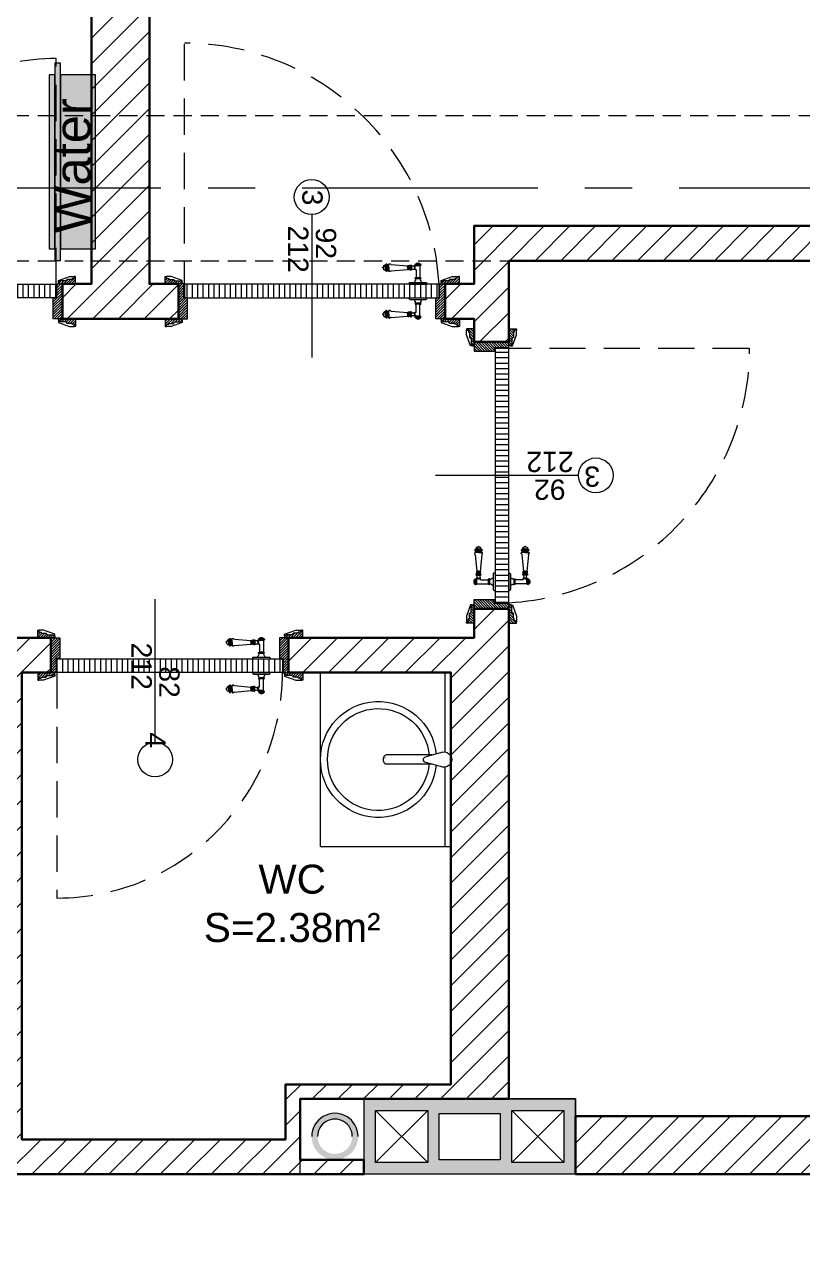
# Model space of a CAD drawing. Header units: centimetres. Extents: x 92587 to 105438, y -55119 to -48334.
# Drawn here: x 96297 to 96565.4, y -53786.3 to -53365.8 of the extents above; entities that cross this region are included whole.
import ezdxf

# ---------------------------------------------------------------- set-up
doc = ezdxf.new("R2010")
doc.units = ezdxf.units.CM
doc.header["$LTSCALE"] = 50
doc.header["$MEASUREMENT"] = 0
for name, pattern in [('AXES', [2, 1.25, -0.25, 0.25, -0.25]), ('CACHE', [0.375, 0.25, -0.125]), ('CONTINU', [0])]:
    doc.linetypes.add(name, pattern=pattern)
doc.layers.get('0').update_dxf_attribs({"color": 8})
for name, color, linetype in [('AXES', 10, 'AXES'), ('BETON COUPE', 3, 'CONTINU'), ('BORD', 5, 'Continuous'), ('TEXTE', 7, 'Continuous')]:
    doc.layers.add(name, color=color, linetype=linetype)
for name, color, linetype, lineweight in [('BANJO', 160, 'Continuous', 9), ('BETON CACHE', 4, 'CACHE', 5), ('door', 44, 'Continuous', 5), ('KASETAT_Pen_No__22', 8, 'Continuous', 50), ('MACONNERIE COUPE', 7, 'Continuous', 30), ('MACONNERIE HACHURE', 253, 'Continuous', 13), ('PERCEMENT', 253, 'Continuous', 20)]:
    doc.layers.add(name, color=color, linetype=linetype, lineweight=lineweight)
doc.layers.add('DEMOL', color=7, linetype='Continuous', lineweight=60, true_color=0xa87e00)
doc.layers.add('KASETAT_Pen_No__176', color=7, linetype='Continuous', lineweight=15, true_color=0x93a0c6)
doc.styles.add('GENERATED_STYLE_1', font='arial.ttf')
doc.styles.add('RS_TEXT_1.50', font='arial.ttf', dxfattribs={"height": 12.5})

# ---------------------------------------------------------------- blocks, each defined once
blk = doc.blocks.new('A$C1cd8c289')
at = {"layer": 'AXES', "lineweight": 5, "ltscale": 1.3}
blk.add_line((3195, -2560), (-1985, -2560), dxfattribs=at)
blk = doc.blocks.new('Lav60')
at = {"layer": 'BANJO', "linetype": 'Continuous'}
for p, q in [((-54.27, 55.4), (-54.27, 84.18)), ((-54.27, 84.18), (-54.27, 55.4)), ((-52.27, 56.8), (-52.27, 84.18)), ((-9.27, 24.18), (-9.27, 84.18)), ((-51.47, 56.78), (-45.6, 55.16)), ((-47.77, 55.78), (-31.97, 55.78)), ((-31.61, 54.81), (-31.61, 54.8)), ((-31.5, 54.81), (-31.61, 54.81)), ((-31.61, 54.8), (-31.5, 54.8)), ((-31.5, 54.8), (-31.5, 54.81)), ((-54.27, 24.18), (-54.27, 52.96)), ((-54.27, 52.96), (-54.27, 24.18)), ((-52.27, 24.18), (-52.27, 51.56)), ((-51.47, 51.58), (-45.6, 53.19)), ((-47.79, 52.59), (-31.97, 52.59))]:
    blk.add_line(p, q, dxfattribs=at)
at = {"layer": 'BANJO'}
for p, q in [((-9.27, 84.18), (-54.27, 84.18)), ((-9.27, 24.18), (-9.27, 84.18)), ((-9.27, 24.18), (-54.27, 24.18))]:
    blk.add_line(p, q, dxfattribs=at)
at = {"layer": 'BANJO', "linetype": 'Continuous'}
for centre, radius, start, end in [((-29.27, 54.18), 20, 185.6501, 174.3498), ((-29.27, 54.18), 17.58, 184.3007, 175.6991), ((-51.93, 54.18), 2.64, 79.9737, 280.0262), ((-45.78, 54.18), 1, 280.3543, 79.6456)]:
    blk.add_arc(centre, radius, start, end, dxfattribs=at)
blk.add_ellipse((-31.97, 54.18), major_axis=(0, -1.59), ratio=0.623935, start_param=0, end_param=3.141593, dxfattribs=at)
blk = doc.blocks.new('door900')
at = {"color": 0}
for p, q in [((-9.3, 67.7), (9.3, 67.7)), ((9.3, 65.2), (-9.3, 65.2)), ((-6.8, 71.5), (-6.8, 70.2)), ((-5.5, 71.5), (-6.8, 71.5)), ((-6.8, 70.2), (6.8, 70.2)), ((-6.8, 62.7), (-6.8, 24)), ((-6.8, 62.7), (6.8, 62.7)), ((-5.5, 71.5), (5.5, 71.5)), ((5.5, 71.5), (6.8, 71.5)), ((6.8, 71.5), (6.8, 70.2)), ((8.7, 62.7), (6.8, 62.7)), ((6.8, 49.1), (6.8, 24)), ((8.7, 50.9), (8.7, 50.9)), ((10.5, 56.8), (10.5, 62.5)), ((10.5, 56.8), (10.5, 51.1)), ((12.7, 56.8), (12.7, 62.5)), ((12.7, 56.8), (12.7, 51.1)), ((22.5, 63.8), (22.5, 49.8)), ((26.5, 56.8), (26.5, 63.8)), ((26.5, 63.8), (29.1, 63.8)), ((26.5, 63.8), (29.1, 63.8)), ((26.5, 56.8), (26.5, 49.8)), ((26.5, 49.8), (29.1, 49.8)), ((26.5, 49.8), (29.1, 49.8)), ((29.1, 63.8), (29.1, 62.8)), ((29.1, 62.8), (29.1, 56.8)), ((29.1, 50.8), (29.1, 56.8)), ((29.1, 50.8), (29.1, 49.8)), ((29.1, 49.8), (29.1, 49.8)), ((31.1, 62.8), (31.1, 56.8)), ((31.1, 50.8), (31.1, 56.8)), ((34.1, 56.8), (34.1, 62.8)), ((34.1, 62.8), (34.1, 56.8)), ((34.1, 50.8), (34.1, 56.8)), ((34.1, 56.8), (34.1, 50.8)), ((92.8, 68.1), (36.2, 62.8)), ((36.2, 56.8), (36.2, 62.8)), ((36.2, 56.8), (36.2, 50.8)), ((92.8, 45.5), (36.2, 50.8)), ((101.2, 67.3), (103.2, 68)), ((101.2, 56.8), (101.2, 67.3)), ((101.2, 56.8), (101.2, 46.3)), ((101.2, 46.3), (103.2, 45.7)), ((103.2, 68), (103.2, 67.7)), ((103.2, 56.8), (103.2, 68)), ((103.2, 56.8), (103.2, 46.3)), ((103.2, 45.9), (103.2, 45.7)), ((106.5, 68), (105.5, 67.3)), ((105.5, 56.8), (105.5, 67.3)), ((105.5, 56.8), (105.5, 46.3)), ((106.5, 45.7), (105.5, 46.3)), ((106.5, 56.8), (106.5, 68)), ((106.5, 56.8), (106.5, 45.7)), ((110.7, 68), (111.8, 67.3)), ((110.7, 56.8), (110.7, 68)), ((110.7, 56.8), (110.7, 45.7)), ((110.7, 45.7), (111.8, 46.3)), ((111.8, 56.8), (111.8, 67.3)), ((111.8, 66.2), (113.3, 66.2)), ((111.8, 56.8), (111.8, 46.3)), ((111.8, 47.5), (113.3, 47.5)), ((113.3, 56.8), (113.3, 66.2)), ((113.3, 56.8), (113.3, 47.5)), ((120.5, 56.8), (120.5, 58.6)), ((120.5, 56.8), (120.5, 55)), ((-30, 3), (-30, 0)), ((30, 0), (-30, 0)), ((27, 6), (-27, 6)), ((-8.3, 22.3), (8.3, 22.3)), ((-8.3, 18.3), (8.3, 18.3)), ((30, 3), (30, 0))]:
    blk.add_line(p, q, dxfattribs=at)
for centre, radius, start, end in [((-9.3, 66.5), 1.25, 90, 270), ((-6.8, 67.7), 2.51, 90.115, 179.885), ((-6.8, 65.2), 2.51, 180.115, 269.885), ((0, 64), 9.29, 53.4104, 126.5896), ((6.8, 67.7), 2.51, 0.115, 89.885), ((6.8, 65.2), 2.51, 270.115, 359.885), ((8.7, 49), 1.91, 88.7426, 178.1515), ((8.6, 64.9), 2.15, 272.7029, 297.6142), ((8.6, 48.8), 2.15, 62.3858, 87.2971), ((9.3, 66.5), 1.25, 270, 90), ((10, 62.5), 0.561, 3.7097, 127.9634), ((10, 51.1), 0.561, 232.0366, 356.2903), ((11.6, 62.5), 1.1, 0.0106, 179.9894), ((11.6, 51.1), 1.1, 180.0106, 359.9894), ((16.7, 70.5), 8.83, 243.5466, 311.3694), ((16.7, 43.2), 8.83, 48.6306, 116.4534), ((24.5, 63.7), 2.01, 4.1469, 175.8531), ((24.5, 50), 2.01, 184.1469, 355.8531), ((30.1, 62.8), 1.03, 0, 180.0014), ((30.1, 50.8), 1.03, 179.9972, 0), ((32.6, 62.8), 1.48, 0, 180), ((32.6, 50.8), 1.48, 180, 0), ((35.2, 62.8), 1.03, 0, 180), ((32.6, 62.8), 1.48, 1.563306237032948e-10, 2.08440831604393e-10), ((35.2, 50.8), 1.03, 180, 0), ((93.1, 72.5), 4.4, 266.3976, 315.6468), ((93.1, 41.1), 4.4, 44.3532, 93.6024), ((98.3, 67.4), 2.89, 358.3861, 135.6468), ((98.3, 46.2), 2.89, 224.3532, 1.6139), ((104.3, 67.6), 1.15, 170.914, 348.1019), ((104.3, 46.1), 1.15, 11.8981, 189.086), ((108.6, 68), 2.1, 0, 180), ((108.6, 45.7), 2.1, 180, 0), ((115.5, 62.5), 2.84, 13.4568, 140.4953), ((115.5, 51.2), 2.84, 219.5047, 346.5432), ((127.9, 65.2), 9.88, 191.9991, 221.6757), ((127.9, 48.5), 9.88, 138.3243, 168.0009), ((120.5, 56.8), 1.79, 0, 90), ((120.5, 56.8), 1.79, 270, 0), ((-27, 3), 3, 90, 180), ((-6.8, 6), 6, 130.5908, 180), ((-16.6, 16.6), 8.41, 314.3689, 12.0705), ((-8.3, 20.3), 2, 90, 270), ((-8.5, 24), 1.71, 275.059, 359.7825), ((8.5, 24), 1.71, 180.2175, 264.941), ((16.6, 16.6), 8.41, 167.9295, 225.6311), ((8.3, 20.3), 2, 270, 90), ((6.8, 6), 6, 0, 49.4092), ((27, 3), 3, 0, 90)]:
    blk.add_arc(centre, radius, start, end, dxfattribs=at)

msp = doc.modelspace()

# ---------------------------------------------------------------- hatches: boundary and pattern name
at = {"layer": 'door'}
h = msp.add_hatch(dxfattribs=at)
h.set_pattern_fill('ANSI31', color=256, scale=15, angle=405)
h.set_pattern_definition([(90, (49991.5734, -152534.3063), (-1.875, 2e-15), [])])
h.paths.add_polyline_path([(96308.02, -53460.13), (96230.22, -53460.13), (96230.22, -53455.41), (96308.02, -53455.41)])
h = msp.add_hatch(dxfattribs=at)
h.set_pattern_fill('ANSI31', color=256, scale=5, angle=900)
h.set_pattern_definition([(225, (243490.2766, -108486.8739), (0.4419417382, -0.4419417382), [])])
edge = h.paths.add_edge_path()
edge.add_line((96313.86, -53469.25), (96313.44, -53469.25))
edge.add_line((96313.44, -53469.25), (96313.44, -53468.93))
edge.add_line((96313.44, -53468.93), (96311.68, -53468.93))
edge.add_line((96311.68, -53468.93), (96311.68, -53468.72))
edge.add_arc((96311.68, -53468.41), 0.314, 180, 270, ccw=False)
edge.add_line((96311.37, -53468.41), (96309.27, -53468.41))
edge.add_line((96309.27, -53468.41), (96309.27, -53468.2))
edge.add_arc((96309.27, -53467.89), 0.314, 180, 270, ccw=False)
edge.add_line((96308.96, -53467.89), (96308.75, -53467.89))
edge.add_line((96308.75, -53467.89), (96308.75, -53467.36))
edge.add_line((96308.75, -53467.36), (96314.61, -53467.36))
edge.add_line((96314.61, -53467.36), (96314.61, -53469.98))
edge.add_line((96314.61, -53469.98), (96314.2, -53469.98))
edge.add_line((96314.2, -53469.98), (96314.2, -53469.67))
edge.add_line((96314.2, -53469.67), (96314.28, -53469.67))
edge.add_arc((96313.86, -53469.67), 0.419, 360, 450)
h.paths.add_polyline_path([(96310.11, -53467.36), (96306.97, -53467.36), (96306.97, -53460.18), (96308.23, -53460.18), (96308.23, -53455.36), (96310.11, -53455.36)])
edge = h.paths.add_edge_path()
edge.add_line((96313.86, -53453.48), (96313.44, -53453.48))
edge.add_line((96313.44, -53453.48), (96313.44, -53453.79))
edge.add_line((96313.44, -53453.79), (96311.68, -53453.79))
edge.add_line((96311.68, -53453.79), (96311.68, -53454))
edge.add_arc((96311.68, -53454.31), 0.314, 90, 180)
edge.add_line((96311.37, -53454.31), (96309.27, -53454.31))
edge.add_line((96309.27, -53454.31), (96309.27, -53454.52))
edge.add_arc((96309.27, -53454.84), 0.314, 90, 180)
edge.add_line((96308.96, -53454.84), (96308.75, -53454.84))
edge.add_line((96308.75, -53454.84), (96308.75, -53455.36))
edge.add_line((96308.75, -53455.36), (96314.61, -53455.36))
edge.add_line((96314.61, -53455.36), (96314.61, -53452.74))
edge.add_line((96314.61, -53452.74), (96314.2, -53452.74))
edge.add_line((96314.2, -53452.74), (96314.2, -53453.06))
edge.add_line((96314.2, -53453.06), (96314.28, -53453.06))
edge.add_arc((96313.86, -53453.06), 0.419, -90, 0, ccw=False)
h = msp.add_hatch(dxfattribs=at)
h.set_pattern_fill('ANSI31', color=256, scale=5, angle=1080)
h.set_pattern_definition([(45, (-50286.2383, 2135.06667), (-0.4419417382, 0.4419417382), [])])
edge = h.paths.add_edge_path()
edge.add_line((96346.36, -53469.25), (96346.78, -53469.25))
edge.add_line((96346.78, -53469.25), (96346.78, -53468.93))
edge.add_line((96346.78, -53468.93), (96348.54, -53468.93))
edge.add_line((96348.54, -53468.93), (96348.54, -53468.72))
edge.add_arc((96348.54, -53468.41), 0.314, 270, 360)
edge.add_line((96348.85, -53468.41), (96350.95, -53468.41))
edge.add_line((96350.95, -53468.41), (96350.95, -53468.2))
edge.add_arc((96350.95, -53467.89), 0.314, 270, 360)
edge.add_line((96351.26, -53467.89), (96351.47, -53467.89))
edge.add_line((96351.47, -53467.89), (96351.47, -53467.36))
edge.add_line((96351.47, -53467.36), (96345.61, -53467.36))
edge.add_line((96345.61, -53467.36), (96345.61, -53469.98))
edge.add_line((96345.61, -53469.98), (96346.02, -53469.98))
edge.add_line((96346.02, -53469.98), (96346.02, -53469.67))
edge.add_line((96346.02, -53469.67), (96345.94, -53469.67))
edge.add_arc((96346.36, -53469.67), 0.419, 90, 180, ccw=False)
h.paths.add_polyline_path([(96350.11, -53467.36), (96353.25, -53467.36), (96353.25, -53460.18), (96352, -53460.18), (96352, -53455.36), (96350.11, -53455.36)])
edge = h.paths.add_edge_path()
edge.add_line((96346.36, -53453.48), (96346.78, -53453.48))
edge.add_line((96346.78, -53453.48), (96346.78, -53453.79))
edge.add_line((96346.78, -53453.79), (96348.54, -53453.79))
edge.add_line((96348.54, -53453.79), (96348.54, -53454))
edge.add_arc((96348.54, -53454.31), 0.314, 0, 90, ccw=False)
edge.add_line((96348.85, -53454.31), (96350.95, -53454.31))
edge.add_line((96350.95, -53454.31), (96350.95, -53454.52))
edge.add_arc((96350.95, -53454.84), 0.314, 0, 90, ccw=False)
edge.add_line((96351.26, -53454.84), (96351.47, -53454.84))
edge.add_line((96351.47, -53454.84), (96351.47, -53455.36))
edge.add_line((96351.47, -53455.36), (96345.61, -53455.36))
edge.add_line((96345.61, -53455.36), (96345.61, -53452.74))
edge.add_line((96345.61, -53452.74), (96346.02, -53452.74))
edge.add_line((96346.02, -53452.74), (96346.02, -53453.06))
edge.add_line((96346.02, -53453.06), (96345.94, -53453.06))
edge.add_arc((96346.36, -53453.06), 0.419, 180, 270)
h = msp.add_hatch(dxfattribs=at)
h.set_pattern_fill('ANSI31', color=256, scale=15, angle=585)
h.set_pattern_definition([(270, (143222.4768, 46182.4991), (1.875, -9e-16), [])])
h.paths.add_polyline_path([(96352.21, -53460.13), (96440.02, -53460.13), (96440.02, -53455.41), (96352.21, -53455.41)])
h = msp.add_hatch(dxfattribs=at)
h.set_pattern_fill('ANSI31', color=256, scale=5, angle=1080)
h.set_pattern_definition([(45, (-50286.2383, 2135.06667), (-0.4419417382, 0.4419417382), [])])
h.paths.add_polyline_path([(96442.11, -53467.36), (96438.97, -53467.36), (96438.97, -53460.18), (96440.23, -53460.18), (96440.23, -53455.36), (96442.11, -53455.36)])
edge = h.paths.add_edge_path()
edge.add_line((96445.86, -53469.25), (96445.44, -53469.25))
edge.add_line((96445.44, -53469.25), (96445.44, -53468.93))
edge.add_line((96445.44, -53468.93), (96443.68, -53468.93))
edge.add_line((96443.68, -53468.93), (96443.68, -53468.72))
edge.add_arc((96443.68, -53468.41), 0.314, 180, 270, ccw=False)
edge.add_line((96443.37, -53468.41), (96441.27, -53468.41))
edge.add_line((96441.27, -53468.41), (96441.27, -53468.2))
edge.add_arc((96441.27, -53467.89), 0.314, 180, 270, ccw=False)
edge.add_line((96440.96, -53467.89), (96440.75, -53467.89))
edge.add_line((96440.75, -53467.89), (96440.75, -53467.36))
edge.add_line((96440.75, -53467.36), (96447.11, -53467.36))
edge.add_line((96447.11, -53467.36), (96447.11, -53469.98))
edge.add_line((96447.11, -53469.98), (96446.7, -53469.98))
edge.add_line((96446.7, -53469.98), (96446.7, -53469.67))
edge.add_line((96446.7, -53469.67), (96446.28, -53469.67))
edge.add_arc((96445.86, -53469.67), 0.419, 0, 90)
edge = h.paths.add_edge_path()
edge.add_line((96445.86, -53453.48), (96445.44, -53453.48))
edge.add_line((96445.44, -53453.48), (96445.44, -53453.79))
edge.add_line((96445.44, -53453.79), (96443.68, -53453.79))
edge.add_line((96443.68, -53453.79), (96443.68, -53454))
edge.add_arc((96443.68, -53454.31), 0.314, 90, 180)
edge.add_line((96443.37, -53454.31), (96441.27, -53454.31))
edge.add_line((96441.27, -53454.31), (96441.27, -53454.52))
edge.add_arc((96441.27, -53454.84), 0.314, 90, 180)
edge.add_line((96440.96, -53454.84), (96440.75, -53454.84))
edge.add_line((96440.75, -53454.84), (96440.75, -53455.36))
edge.add_line((96440.75, -53455.36), (96447.11, -53455.36))
edge.add_line((96447.11, -53455.36), (96447.11, -53452.74))
edge.add_line((96447.11, -53452.74), (96446.7, -53452.74))
edge.add_line((96446.7, -53452.74), (96446.7, -53453.06))
edge.add_line((96446.7, -53453.06), (96446.28, -53453.06))
edge.add_arc((96445.86, -53453.06), 0.419, 270, 360, ccw=False)
h = msp.add_hatch(dxfattribs=at)
h.set_pattern_fill('ANSI31', color=256, scale=5, angle=990)
h.set_pattern_definition([(315, (151379.98944, 93057.35384), (0.4419417382, 0.4419417382), [])])
edge = h.paths.add_edge_path()
edge.add_line((96450.23, -53471.61), (96450.23, -53472.03))
edge.add_line((96450.23, -53472.03), (96450.54, -53472.03))
edge.add_line((96450.54, -53472.03), (96450.54, -53473.79))
edge.add_line((96450.54, -53473.79), (96450.75, -53473.79))
edge.add_arc((96451.06, -53473.79), 0.314, 180, 270)
edge.add_line((96451.06, -53474.11), (96451.06, -53476.2))
edge.add_line((96451.06, -53476.2), (96451.27, -53476.2))
edge.add_arc((96451.59, -53476.2), 0.314, 180, 270)
edge.add_line((96451.59, -53476.51), (96451.59, -53476.72))
edge.add_line((96451.59, -53476.72), (96452.11, -53476.72))
edge.add_line((96452.11, -53476.72), (96452.11, -53470.86))
edge.add_line((96452.11, -53470.86), (96449.49, -53470.86))
edge.add_line((96449.49, -53470.86), (96449.49, -53471.27))
edge.add_line((96449.49, -53471.27), (96449.81, -53471.27))
edge.add_line((96449.81, -53471.27), (96449.81, -53471.19))
edge.add_arc((96449.81, -53471.61), 0.419, 0, 90, ccw=False)
h.paths.add_polyline_path([(96452.11, -53475.36), (96452.11, -53478.51), (96459.29, -53478.51), (96459.29, -53477.25), (96464.11, -53477.25), (96464.11, -53475.36)])
edge = h.paths.add_edge_path()
edge.add_line((96466, -53471.61), (96466, -53472.03))
edge.add_line((96466, -53472.03), (96465.68, -53472.03))
edge.add_line((96465.68, -53472.03), (96465.68, -53473.79))
edge.add_line((96465.68, -53473.79), (96465.47, -53473.79))
edge.add_arc((96465.16, -53473.79), 0.314, 270, 360, ccw=False)
edge.add_line((96465.16, -53474.11), (96465.16, -53476.2))
edge.add_line((96465.16, -53476.2), (96464.95, -53476.2))
edge.add_arc((96464.63, -53476.2), 0.314, -90, 0, ccw=False)
edge.add_line((96464.63, -53476.51), (96464.63, -53476.72))
edge.add_line((96464.63, -53476.72), (96464.11, -53476.72))
edge.add_line((96464.11, -53476.72), (96464.11, -53470.86))
edge.add_line((96464.11, -53470.86), (96466.73, -53470.86))
edge.add_line((96466.73, -53470.86), (96466.73, -53471.27))
edge.add_line((96466.73, -53471.27), (96466.42, -53471.27))
edge.add_line((96466.42, -53471.27), (96466.42, -53471.19))
edge.add_arc((96466.42, -53471.61), 0.419, 90, 180)
h = msp.add_hatch(dxfattribs=at)
h.set_pattern_fill('ANSI31', color=256, scale=15, angle=495)
h.set_pattern_definition([(180, (195427.4219, -100451.3612), (-8e-16, -1.875), [])])
h.paths.add_polyline_path([(96459.34, -53477.46), (96459.34, -53565.27), (96464.06, -53565.27), (96464.06, -53477.46)])
h = msp.add_hatch(dxfattribs=at)
h.set_pattern_fill('ANSI31', color=256, scale=5, angle=990)
h.set_pattern_definition([(315, (151379.98944, 93057.35384), (0.4419417382, 0.4419417382), [])])
h.paths.add_polyline_path([(96452.11, -53567.36), (96452.11, -53564.22), (96459.29, -53564.22), (96459.29, -53565.48), (96464.11, -53565.48), (96464.11, -53567.36)])
edge = h.paths.add_edge_path()
edge.add_line((96450.23, -53571.11), (96450.23, -53570.7))
edge.add_line((96450.23, -53570.7), (96450.54, -53570.7))
edge.add_line((96450.54, -53570.7), (96450.54, -53568.93))
edge.add_line((96450.54, -53568.93), (96450.75, -53568.93))
edge.add_arc((96451.06, -53568.93), 0.314, 90, 180, ccw=False)
edge.add_line((96451.06, -53568.62), (96451.06, -53566.52))
edge.add_line((96451.06, -53566.52), (96451.27, -53566.52))
edge.add_arc((96451.59, -53566.52), 0.314, 90, 180, ccw=False)
edge.add_line((96451.59, -53566.21), (96451.59, -53566))
edge.add_line((96451.59, -53566), (96452.11, -53566))
edge.add_line((96452.11, -53566), (96452.11, -53572.36))
edge.add_line((96452.11, -53572.36), (96449.49, -53572.36))
edge.add_line((96449.49, -53572.36), (96449.49, -53571.95))
edge.add_line((96449.49, -53571.95), (96449.81, -53571.95))
edge.add_line((96449.81, -53571.95), (96449.81, -53571.53))
edge.add_arc((96449.81, -53571.11), 0.419, 270, 360)
edge = h.paths.add_edge_path()
edge.add_line((96466, -53571.11), (96466, -53570.7))
edge.add_line((96466, -53570.7), (96465.68, -53570.7))
edge.add_line((96465.68, -53570.7), (96465.68, -53568.93))
edge.add_line((96465.68, -53568.93), (96465.47, -53568.93))
edge.add_arc((96465.16, -53568.93), 0.314, 0, 90)
edge.add_line((96465.16, -53568.62), (96465.16, -53566.52))
edge.add_line((96465.16, -53566.52), (96464.95, -53566.52))
edge.add_arc((96464.63, -53566.52), 0.314, 360, 450)
edge.add_line((96464.63, -53566.21), (96464.63, -53566))
edge.add_line((96464.63, -53566), (96464.11, -53566))
edge.add_line((96464.11, -53566), (96464.11, -53572.36))
edge.add_line((96464.11, -53572.36), (96466.73, -53572.36))
edge.add_line((96466.73, -53572.36), (96466.73, -53571.95))
edge.add_line((96466.73, -53571.95), (96466.42, -53571.95))
edge.add_line((96466.42, -53571.95), (96466.42, -53571.53))
edge.add_arc((96466.42, -53571.11), 0.419, 180, 270, ccw=False)
h = msp.add_hatch(dxfattribs=at)
h.set_pattern_fill('ANSI31', color=256, scale=5, angle=1080)
h.set_pattern_definition([(45, (-51652.2383, 2013.06664), (-0.4419417382, 0.4419417382), [])])
edge = h.paths.add_edge_path()
edge.add_line((96302.36, -53575.48), (96302.78, -53575.48))
edge.add_line((96302.78, -53575.48), (96302.78, -53575.79))
edge.add_line((96302.78, -53575.79), (96304.54, -53575.79))
edge.add_line((96304.54, -53575.79), (96304.54, -53576))
edge.add_arc((96304.54, -53576.31), 0.314, 0, 90, ccw=False)
edge.add_line((96304.85, -53576.31), (96306.95, -53576.31))
edge.add_line((96306.95, -53576.31), (96306.95, -53576.52))
edge.add_arc((96306.95, -53576.84), 0.314, 0, 90, ccw=False)
edge.add_line((96307.26, -53576.84), (96307.47, -53576.84))
edge.add_line((96307.47, -53576.84), (96307.47, -53577.36))
edge.add_line((96307.47, -53577.36), (96301.61, -53577.36))
edge.add_line((96301.61, -53577.36), (96301.61, -53574.74))
edge.add_line((96301.61, -53574.74), (96302.02, -53574.74))
edge.add_line((96302.02, -53574.74), (96302.02, -53575.06))
edge.add_line((96302.02, -53575.06), (96301.94, -53575.06))
edge.add_arc((96302.36, -53575.06), 0.419, 180, 270)
h.paths.add_polyline_path([(96306.11, -53577.36), (96309.25, -53577.36), (96309.25, -53584.54), (96308, -53584.54), (96308, -53589.36), (96306.11, -53589.36)])
edge = h.paths.add_edge_path()
edge.add_line((96302.36, -53591.25), (96302.78, -53591.25))
edge.add_line((96302.78, -53591.25), (96302.78, -53590.93))
edge.add_line((96302.78, -53590.93), (96304.54, -53590.93))
edge.add_line((96304.54, -53590.93), (96304.54, -53590.72))
edge.add_arc((96304.54, -53590.41), 0.314, 270, 360)
edge.add_line((96304.85, -53590.41), (96306.95, -53590.41))
edge.add_line((96306.95, -53590.41), (96306.95, -53590.2))
edge.add_arc((96306.95, -53589.89), 0.314, 270, 360)
edge.add_line((96307.26, -53589.89), (96307.47, -53589.89))
edge.add_line((96307.47, -53589.89), (96307.47, -53589.36))
edge.add_line((96307.47, -53589.36), (96301.61, -53589.36))
edge.add_line((96301.61, -53589.36), (96301.61, -53591.98))
edge.add_line((96301.61, -53591.98), (96302.02, -53591.98))
edge.add_line((96302.02, -53591.98), (96302.02, -53591.67))
edge.add_line((96302.02, -53591.67), (96301.94, -53591.67))
edge.add_arc((96302.36, -53591.67), 0.419, 90, 180, ccw=False)
h = msp.add_hatch(dxfattribs=at)
h.set_pattern_fill('ANSI31', color=256, scale=5, angle=1080)
h.set_pattern_definition([(45, (-51662.2502, 2013.06664), (-0.4419417382, 0.4419417382), [])])
h.paths.add_polyline_path([(96388.1, -53577.36), (96384.96, -53577.36), (96384.96, -53584.54), (96386.21, -53584.54), (96386.21, -53589.36), (96388.1, -53589.36)])
edge = h.paths.add_edge_path()
edge.add_line((96391.85, -53575.48), (96391.43, -53575.48))
edge.add_line((96391.43, -53575.48), (96391.43, -53575.79))
edge.add_line((96391.43, -53575.79), (96389.67, -53575.79))
edge.add_line((96389.67, -53575.79), (96389.67, -53576))
edge.add_arc((96389.67, -53576.31), 0.314, 90, 180)
edge.add_line((96389.36, -53576.31), (96387.26, -53576.31))
edge.add_line((96387.26, -53576.31), (96387.26, -53576.52))
edge.add_arc((96387.26, -53576.84), 0.314, 90, 180)
edge.add_line((96386.95, -53576.84), (96386.74, -53576.84))
edge.add_line((96386.74, -53576.84), (96386.74, -53577.36))
edge.add_line((96386.74, -53577.36), (96393.1, -53577.36))
edge.add_line((96393.1, -53577.36), (96393.1, -53574.74))
edge.add_line((96393.1, -53574.74), (96392.69, -53574.74))
edge.add_line((96392.69, -53574.74), (96392.69, -53575.06))
edge.add_line((96392.69, -53575.06), (96392.27, -53575.06))
edge.add_arc((96391.85, -53575.06), 0.419, 270, 360, ccw=False)
edge = h.paths.add_edge_path()
edge.add_line((96391.85, -53591.25), (96391.43, -53591.25))
edge.add_line((96391.43, -53591.25), (96391.43, -53590.93))
edge.add_line((96391.43, -53590.93), (96389.67, -53590.93))
edge.add_line((96389.67, -53590.93), (96389.67, -53590.72))
edge.add_arc((96389.67, -53590.41), 0.314, 180, 270, ccw=False)
edge.add_line((96389.36, -53590.41), (96387.26, -53590.41))
edge.add_line((96387.26, -53590.41), (96387.26, -53590.2))
edge.add_arc((96387.26, -53589.89), 0.314, 180, 270, ccw=False)
edge.add_line((96386.95, -53589.89), (96386.74, -53589.89))
edge.add_line((96386.74, -53589.89), (96386.74, -53589.36))
edge.add_line((96386.74, -53589.36), (96393.1, -53589.36))
edge.add_line((96393.1, -53589.36), (96393.1, -53591.98))
edge.add_line((96393.1, -53591.98), (96392.69, -53591.98))
edge.add_line((96392.69, -53591.98), (96392.69, -53591.67))
edge.add_line((96392.69, -53591.67), (96392.27, -53591.67))
edge.add_arc((96391.85, -53591.67), 0.419, 0, 90)
h = msp.add_hatch(dxfattribs=at)
h.set_pattern_fill('ANSI31', color=256, scale=15, angle=585)
h.set_pattern_definition([(270, (141846.4649, 46060.499), (1.875, -2e-15), [])])
h.paths.add_polyline_path([(96308.21, -53584.6), (96386, -53584.6), (96386, -53589.31), (96308.21, -53589.31)])
at = {"layer": 'KASETAT_Pen_No__176', "linetype": 'Continuous', "lineweight": 0, "true_color": 0x139b48}
msp.add_hatch(color=114, dxfattribs=at).paths.add_polyline_path([(96305.51, -53383.26), (96305.51, -53443.26), (96307.51, -53443.26), (96307.51, -53447.26), (96309.51, -53447.26), (96309.51, -53443.26), (96321.51, -53443.26), (96321.51, -53383.26), (96309.51, -53383.26), (96309.51, -53379.26), (96307.51, -53379.26), (96307.51, -53383.26)])
at = {"layer": 'MACONNERIE HACHURE'}
h = msp.add_hatch(dxfattribs=at)
h.set_pattern_fill('ANSI31', color=256, scale=50, style=0)
h.set_pattern_definition([(45, (845.911, 6550.742), (-4.41941738, 4.41941738), [])])
h.paths.add_polyline_path([(96464.11, -53567.36), (96464.11, -53736.36), (96392.11, -53736.36), (96392.11, -53757.36), (96414.11, -53757.36), (96414.11, -53762.36), (96234.11, -53762.36), (96234.11, -53750.36), (96284.11, -53750.36), (96284.11, -53577.36), (96306.11, -53577.36), (96306.11, -53589.36), (96296.11, -53589.36), (96296.11, -53750.36), (96387.11, -53750.36), (96387.11, -53731.36), (96444.11, -53731.36), (96444.11, -53589.36), (96388.11, -53589.36), (96388.11, -53577.36), (96452.11, -53577.36), (96452.11, -53567.36)])
h.paths.add_polyline_path([(95894.28, -52902.36), (95944.11, -52902.36), (95944.11, -52942.36), (95894.28, -52942.36)])
h.paths.add_polyline_path([(95734.11, -52902.36), (95774.11, -52902.36), (95774.11, -52942.36), (95734.11, -52942.36)])
h.paths.add_polyline_path([(95874.11, -52547.36), (95964.11, -52547.36), (95964.11, -52607.36), (96117.11, -52607.36), (96117.11, -52547.36), (96129.11, -52547.36), (96129.11, -52667.36), (96109.11, -52667.36), (96109.11, -52632.36), (95944.11, -52632.36), (95944.11, -52583.36), (95874.11, -52583.36), (95874.11, -52632.36), (95839.11, -52632.36), (95839.11, -52612.36), (95849.11, -52612.36), (95849.11, -52562.36), (95874.11, -52562.36), (95874.11, -52578.36), (95944.11, -52578.36), (95944.11, -52552.36), (95874.11, -52552.36)])
h.paths.add_polyline_path([(96444.11, -54162.36), (96344.11, -54162.36), (96344.11, -54187.36), (96444.11, -54187.36)])
h.paths.add_polyline_path([(96679.11, -52154.25), (96704.11, -52154.25), (96704.11, -52107.36), (96679.11, -52107.36)])
h.paths.add_polyline_path([(96679.11, -54052.36), (96704.11, -54052.36), (96704.11, -54072.36), (96679.11, -54072.36)])
h.paths.add_polyline_path([(95996.61, -52902.36), (95979.11, -52902.36), (95979.11, -52922.36), (95996.61, -52922.36)])
h.paths.add_polyline_path([(96319.11, -52789.36), (96329.11, -52789.36), (96329.11, -52777.36), (96289.11, -52777.36), (96289.11, -52789.36), (96299.11, -52789.36), (96299.11, -53107.36), (96129.11, -53107.36), (96129.11, -52789.36), (96207.12, -52789.36), (96207.12, -52777.36), (96129.11, -52777.36), (96129.11, -52767.36), (96109.11, -52767.36), (96109.11, -52902.36), (96096.61, -52902.36), (96096.61, -52922.36), (96109.11, -52922.36), (96109.11, -53137.36), (96130.11, -53137.36), (96130.11, -53467.36), (96228.12, -53467.36), (96228.12, -53455.36), (96150.11, -53455.36), (96150.11, -53137.36), (96320.11, -53137.36), (96320.11, -53455.36), (96310.11, -53455.36), (96310.11, -53467.36), (96350.11, -53467.36), (96350.11, -53455.36), (96340.11, -53455.36), (96340.11, -53137.36), (96679.11, -53137.36), (96679.11, -53182.36), (96704.11, -53182.36), (96704.11, -53132.36), (96814.11, -53132.36), (96814.11, -53112.36), (96704.11, -53112.36), (96704.11, -53062.36), (96679.11, -53062.36), (96679.11, -53107.36), (96319.11, -53107.36)])
h.paths.add_polyline_path([(96487.11, -53762.36), (96487.11, -53742.36), (96789.11, -53742.36), (96789.11, -53677.36), (96814.11, -53677.36), (96814.11, -53767.36), (96704.11, -53767.36), (96704.11, -53782.36), (96679.11, -53782.36), (96679.11, -53762.36)])
h.paths.add_polyline_path([(96044.11, -53859.36), (96019.11, -53859.36), (96019.11, -53581.36), (95967.11, -53581.36), (95967.11, -53559.36), (95979.11, -53559.36), (95979.11, -53569.36), (96104.11, -53569.36), (96104.11, -53581.36), (96044.11, -53581.36)])
h.paths.add_polyline_path([(96019.11, -53932.36), (96019.11, -53952.36), (95969.11, -53952.36), (95969.11, -54072.36), (95944.11, -54072.36), (95944.11, -53957.36), (95926.61, -53957.36), (95926.61, -53932.36)])
h.paths.add_polyline_path([(96679.11, -54122.36), (96679.11, -54162.36), (96624.11, -54162.36), (96624.11, -54187.36), (96704.11, -54187.36), (96704.11, -54122.36)])
h.paths.add_polyline_path([(96104.11, -54162.36), (96164.11, -54162.36), (96164.11, -54187.36), (96079.11, -54187.36), (96079.11, -54122.36), (96079.11, -54122.36), (96079.11, -54072.36), (96104.11, -54072.36)])
h.paths.add_polyline_path([(96679.11, -52482.36), (96679.11, -52424.25), (96704.11, -52424.25), (96704.11, -52477.36), (96814.11, -52477.36), (96814.11, -52567.36), (96789.11, -52567.36), (96789.11, -52502.36), (96456.11, -52502.36), (96456.11, -52675.36), (96444.11, -52675.36), (96444.11, -52667.36), (96388.11, -52667.36), (96388.11, -52655.36), (96444.11, -52655.36), (96444.11, -52507.36), (96296.11, -52507.36), (96296.11, -52655.36), (96306.11, -52655.36), (96306.11, -52667.36), (96284.11, -52667.36), (96284.11, -52494.36), (96234.24, -52494.36), (96234.24, -52482.36)])
h.paths.add_polyline_path([(96444.11, -52809.36), (96444.11, -52789.36), (96421.11, -52789.36), (96421.11, -52777.36), (96444.11, -52777.36), (96444.11, -52767.36), (96456.11, -52767.36), (96456.11, -52797.36), (96679.11, -52797.36), (96679.11, -52809.36)], flags=17)
h.paths.add_polyline_path([(96464.11, -53447.36), (96679.11, -53447.36), (96679.11, -53435.36), (96452.11, -53435.36), (96452.11, -53455.36), (96442.11, -53455.36), (96442.11, -53467.36), (96452.11, -53467.36), (96452.11, -53475.36), (96464.11, -53475.36)])
h.paths.add_polyline_path([(95879.11, -53447.36), (95879.11, -53459.36), (95967.11, -53459.36), (95967.11, -53467.36), (95979.11, -53467.36), (95979.11, -53447.36)])
h.paths.add_polyline_path([(96789.11, -52797.36), (96814.11, -52797.36), (96814.11, -52747.36), (96789.11, -52747.36)])
h.paths.add_polyline_path([(96789.11, -53447.36), (96814.11, -53447.36), (96814.11, -53497.36), (96789.11, -53497.36)])
h.paths.add_polyline_path([(96679.11, -52847.36), (96704.11, -52847.36), (96704.11, -52902.25), (96679.11, -52902.25)], flags=17)
h.paths.add_polyline_path([(96679.11, -53397.36), (96704.11, -53397.36), (96704.11, -53342.47), (96679.11, -53342.47)], flags=17)
h.paths.add_polyline_path([(95533.94, -52902.36), (95484.11, -52902.36), (95484.11, -52942.36), (95533.94, -52942.36)])
h.paths.add_polyline_path([(95694.11, -52902.36), (95654.11, -52902.36), (95654.11, -52942.36), (95694.11, -52942.36)])
h.paths.add_polyline_path([(95849.11, -52082.36), (95829.11, -52082.36), (95829.11, -52057.36), (95849.11, -52057.36)])
h.paths.add_polyline_path([(96164.11, -52082.36), (96164.11, -52057.36), (95984.11, -52057.36), (95984.11, -52082.36)])
h.paths.add_polyline_path([(95554.11, -52547.36), (95464.11, -52547.36), (95464.11, -52607.36), (95311.11, -52607.36), (95311.11, -52547.36), (95299.11, -52547.36), (95299.11, -52667.36), (95319.11, -52667.36), (95319.11, -52632.36), (95484.11, -52632.36), (95484.11, -52583.36), (95554.11, -52583.36), (95554.11, -52632.36), (95739.11, -52632.36), (95739.11, -52612.36), (95579.11, -52612.36), (95579.11, -52562.36), (95554.11, -52562.36), (95554.11, -52578.36), (95484.11, -52578.36), (95484.11, -52552.36), (95554.11, -52552.36)])
h.paths.add_polyline_path([(94984.11, -54162.36), (95084.11, -54162.36), (95084.11, -54187.36), (94984.11, -54187.36)])
h.paths.add_polyline_path([(94749.11, -52154.25), (94724.11, -52154.25), (94724.11, -52107.36), (94749.11, -52107.36)])
h.paths.add_polyline_path([(94749.11, -54052.36), (94724.11, -54052.36), (94724.11, -54072.36), (94749.11, -54072.36)])
h.paths.add_polyline_path([(95431.61, -52902.36), (95449.11, -52902.36), (95449.11, -52922.36), (95431.61, -52922.36)])
h.paths.add_polyline_path([(95729.11, -53932.36), (95746.61, -53932.36), (95746.61, -53957.36), (95729.11, -53957.36), (95729.11, -54122.36), (95699.11, -54122.36), (95699.11, -53957.36), (95681.5, -53957.36), (95681.5, -53932.36), (95699.11, -53932.36), (95699.11, -53459.36), (95631.11, -53459.36), (95631.11, -53447.36), (95699.11, -53447.36), (95699.11, -53272.36), (95729.11, -53272.36), (95729.11, -53447.36), (95797.11, -53447.36), (95797.11, -53459.36), (95729.11, -53459.36)])
h.paths.add_polyline_path([(95109.11, -52789.36), (95099.11, -52789.36), (95099.11, -52777.36), (95139.11, -52777.36), (95139.11, -52789.36), (95129.11, -52789.36), (95129.11, -53107.36), (95299.11, -53107.36), (95299.11, -52789.36), (95221.1, -52789.36), (95221.1, -52777.36), (95299.11, -52777.36), (95299.11, -52767.36), (95319.11, -52767.36), (95319.11, -52902.36), (95331.61, -52902.36), (95331.61, -52922.36), (95319.11, -52922.36), (95319.11, -53137.36), (95298.11, -53137.36), (95298.11, -53467.36), (95200.1, -53467.36), (95200.1, -53455.36), (95278.11, -53455.36), (95278.11, -53137.36), (95108.11, -53137.36), (95108.11, -53455.36), (95118.11, -53455.36), (95118.11, -53467.36), (95078.11, -53467.36), (95078.11, -53455.36), (95088.11, -53455.36), (95088.11, -53137.36), (94749.11, -53137.36), (94749.11, -53182.36), (94724.11, -53182.36), (94724.11, -53132.36), (94614.11, -53132.36), (94614.11, -53112.36), (94724.11, -53112.36), (94724.11, -53062.36), (94749.11, -53062.36), (94749.11, -53107.36), (95109.11, -53107.36)])
h.paths.add_polyline_path([(94964.11, -53736.36), (95036.11, -53736.36), (95036.11, -53757.36), (95014.11, -53757.36), (95014.11, -53762.36), (95194.11, -53762.36), (95194.11, -53750.36), (95144.11, -53750.36), (95144.11, -53577.36), (95122.11, -53577.36), (95122.11, -53589.36), (95132.11, -53589.36), (95132.11, -53750.36), (95041.11, -53750.36), (95041.11, -53731.36), (94984.11, -53731.36), (94984.11, -53589.36), (95040.11, -53589.36), (95040.11, -53577.36), (94976.11, -53577.36), (94976.11, -53567.36), (94964.11, -53567.36)])
h.paths.add_polyline_path([(94941.11, -53762.36), (94941.11, -53742.36), (94639.11, -53742.36), (94639.11, -53677.36), (94614.11, -53677.36), (94614.11, -53767.36), (94724.11, -53767.36), (94724.11, -53782.36), (94749.11, -53782.36), (94749.11, -53762.36)])
h.paths.add_polyline_path([(95384.11, -53859.36), (95409.11, -53859.36), (95409.11, -53581.36), (95461.11, -53581.36), (95461.11, -53559.36), (95449.11, -53559.36), (95449.11, -53569.36), (95324.11, -53569.36), (95324.11, -53581.36), (95384.11, -53581.36)])
h.paths.add_polyline_path([(95409.11, -53932.36), (95409.11, -53952.36), (95459.11, -53952.36), (95459.11, -54072.36), (95484.11, -54072.36), (95484.11, -53957.36), (95501.61, -53957.36), (95501.61, -53932.36)])
h.paths.add_polyline_path([(94749.11, -54122.36), (94749.11, -54162.36), (94804.11, -54162.36), (94804.11, -54187.36), (94724.11, -54187.36), (94724.11, -54122.36)])
h.paths.add_polyline_path([(95324.11, -54162.36), (95264.11, -54162.36), (95264.11, -54187.36), (95349.11, -54187.36), (95349.11, -54122.36), (95349.11, -54122.36), (95349.11, -54072.36), (95324.11, -54072.36)])
h.paths.add_polyline_path([(96679.11, -52082.36), (96624.11, -52082.36), (96624.11, -52057.36), (96679.11, -52057.36)])
h.paths.add_polyline_path([(96444.11, -52082.36), (96444.11, -52057.36), (96344.11, -52057.36), (96344.11, -52082.36)])
h.paths.add_polyline_path([(95729.11, -52082.36), (95579.11, -52082.36), (95579.11, -52057.36), (95729.11, -52057.36)])
h.paths.add_polyline_path([(95444.11, -52082.36), (94749.11, -52082.36), (94749.11, -52057.36), (95444.11, -52057.36)])
h.paths.add_polyline_path([(94749.11, -52482.36), (94749.11, -52424.25), (94724.11, -52424.25), (94724.11, -52477.36), (94614.11, -52477.36), (94614.11, -52567.36), (94639.11, -52567.36), (94639.11, -52502.36), (94972.11, -52502.36), (94972.11, -52675.36), (94984.11, -52675.36), (94984.11, -52667.36), (95040.11, -52667.36), (95040.11, -52655.36), (94984.11, -52655.36), (94984.11, -52507.36), (95132.11, -52507.36), (95132.11, -52655.36), (95122.11, -52655.36), (95122.11, -52667.36), (95144.11, -52667.36), (95144.11, -52494.36), (95193.98, -52494.36), (95193.98, -52482.36)])
h.paths.add_polyline_path([(94984.11, -52809.36), (94984.11, -52789.36), (95007.11, -52789.36), (95007.11, -52777.36), (94984.11, -52777.36), (94984.11, -52767.36), (94972.11, -52767.36), (94972.11, -52797.36), (94749.11, -52797.36), (94749.11, -52809.36)], flags=17)
h.paths.add_polyline_path([(94964.11, -53447.36), (94749.11, -53447.36), (94749.11, -53435.36), (94976.11, -53435.36), (94976.11, -53455.36), (94986.11, -53455.36), (94986.11, -53467.36), (94976.11, -53467.36), (94976.11, -53475.36), (94964.11, -53475.36)])
h.paths.add_polyline_path([(95549.11, -53447.36), (95549.11, -53459.36), (95461.11, -53459.36), (95461.11, -53467.36), (95449.11, -53467.36), (95449.11, -53447.36)])
h.paths.add_polyline_path([(94639.11, -52797.36), (94614.11, -52797.36), (94614.11, -52747.36), (94639.11, -52747.36)])
h.paths.add_polyline_path([(94639.11, -53447.36), (94614.11, -53447.36), (94614.11, -53497.36), (94639.11, -53497.36)])
h.paths.add_polyline_path([(94749.11, -52847.36), (94724.11, -52847.36), (94724.11, -52902.25), (94749.11, -52902.25)], flags=17)
h.paths.add_polyline_path([(94749.11, -53397.36), (94724.11, -53397.36), (94724.11, -53342.47), (94749.11, -53342.47)], flags=17)
at = {"layer": 'PERCEMENT'}
h = msp.add_hatch(color=256, dxfattribs=at)
h.paths.add_polyline_path([(96414.11, -53762.36), (96487.11, -53762.36), (96487.11, -53736.36), (96414.11, -53736.36)])
h.paths.add_polyline_path([(96418.11, -53758.36), (96418.11, -53740.36), (96436.11, -53740.36), (96436.11, -53758.36)], flags=0)
h.paths.add_polyline_path([(96440.11, -53741.36), (96461.11, -53741.36), (96461.11, -53757.36), (96440.11, -53757.36)], flags=0)
h.paths.add_polyline_path([(96465.11, -53758.36), (96465.11, -53740.36), (96483.11, -53740.36), (96483.11, -53758.36)], flags=0)
h = msp.add_hatch(color=256, dxfattribs=at)
edge = h.paths.add_edge_path()
edge.add_ellipse((96404.11, -53749.36), major_axis=(-5.66, -5.66), ratio=1, start_angle=135, end_angle=315)
edge.add_ellipse((96404.11, -53749.36), major_axis=(-5.66, -5.66), ratio=1, start_angle=315, end_angle=495)
edge = h.paths.add_edge_path(flags=0)
edge.add_ellipse((96404.11, -53749.36), major_axis=(4.24, -4.24), ratio=1, start_angle=-135, end_angle=45, ccw=False)
edge.add_ellipse((96404.11, -53749.36), major_axis=(4.24, -4.24), ratio=1, start_angle=45, end_angle=225, ccw=False)

# ---------------------------------------------------------------- linework, layer by layer
at = {"layer": 'BETON CACHE', "lineweight": 5, "ltscale": 0.5}
msp.add_lwpolyline([(96814.11, -53397.36), (94614.11, -53397.36), (94614.11, -53447.36), (96814.11, -53447.36)], close=True, dxfattribs=at)
at = {"layer": 'BORD', "lineweight": 5, "ltscale": 0.5}
msp.add_lwpolyline([(96487.11, -53762.36), (96392.11, -53762.36), (96392.11, -53736.36), (96487.11, -53736.36)], close=True, dxfattribs=at)
at = {"layer": 'door', "linetype": 'CACHE'}
for p, q in [((96352.21, -53460.13), (96352.21, -53372.32)), ((96308.02, -53455.41), (96308.02, -53377.62)), ((96459.34, -53477.46), (96547.15, -53477.46)), ((96308.21, -53589.31), (96308.21, -53667.11))]:
    msp.add_line(p, q, dxfattribs=at)
at = {"layer": 'door'}
for p, q in [((96396.11, -53431.37), (96396.11, -53480.69)), ((96488.11, -53521.36), (96438.79, -53521.36)), ((96342.1, -53613.36), (96342.1, -53564.04))]:
    msp.add_line(p, q, dxfattribs=at)
for points in [[(96308.02, -53460.13), (96230.22, -53460.13), (96230.22, -53455.41), (96308.02, -53455.41), (96308.02, -53460.13)], [(96310.11, -53467.36), (96306.97, -53467.36), (96306.97, -53460.18), (96308.23, -53460.18), (96308.23, -53455.36), (96310.11, -53455.36), (96310.11, -53467.36)], [(96308.75, -53454.84), (96308.75, -53454.11), (96312.61, -53452.74), (96314.2, -53452.74)], [(96351.47, -53454.84), (96351.47, -53454.11), (96347.62, -53452.74), (96346.02, -53452.74)], [(96350.11, -53467.36), (96353.25, -53467.36), (96353.25, -53460.18), (96352, -53460.18), (96352, -53455.36), (96350.11, -53455.36), (96350.11, -53467.36)], [(96352.21, -53460.13), (96440.02, -53460.13), (96440.02, -53455.41), (96352.21, -53455.41), (96352.21, -53460.13)], [(96442.11, -53467.36), (96438.97, -53467.36), (96438.97, -53460.18), (96440.23, -53460.18), (96440.23, -53455.36), (96442.11, -53455.36), (96442.11, -53467.36)], [(96440.75, -53454.84), (96440.75, -53454.11), (96444.61, -53452.74), (96446.7, -53452.74)], [(96308.75, -53467.89), (96308.75, -53468.62), (96312.61, -53469.98), (96314.2, -53469.98)], [(96351.47, -53467.89), (96351.47, -53468.62), (96347.62, -53469.98), (96346.02, -53469.98)], [(96440.75, -53467.89), (96440.75, -53468.62), (96444.61, -53469.98), (96446.7, -53469.98)], [(96451.59, -53476.72), (96450.85, -53476.72), (96449.49, -53472.87), (96449.49, -53471.27)], [(96464.63, -53476.72), (96465.37, -53476.72), (96466.73, -53472.87), (96466.73, -53471.27)], [(96452.11, -53475.36), (96452.11, -53478.51), (96459.29, -53478.51), (96459.29, -53477.25), (96464.11, -53477.25), (96464.11, -53475.36), (96452.11, -53475.36)], [(96459.34, -53477.46), (96459.34, -53565.27), (96464.06, -53565.27), (96464.06, -53477.46), (96459.34, -53477.46)], [(96452.11, -53567.36), (96452.11, -53564.22), (96459.29, -53564.22), (96459.29, -53565.48), (96464.11, -53565.48), (96464.11, -53567.36), (96452.11, -53567.36)], [(96451.59, -53566), (96450.85, -53566), (96449.49, -53569.86), (96449.49, -53571.95)], [(96464.63, -53566), (96465.37, -53566), (96466.73, -53569.86), (96466.73, -53571.95)], [(96307.47, -53576.84), (96307.47, -53576.11), (96303.62, -53574.74), (96302.02, -53574.74)], [(96306.11, -53577.36), (96309.25, -53577.36), (96309.25, -53584.54), (96308, -53584.54), (96308, -53589.36), (96306.11, -53589.36), (96306.11, -53577.36)], [(96388.1, -53577.36), (96384.96, -53577.36), (96384.96, -53584.54), (96386.21, -53584.54), (96386.21, -53589.36), (96388.1, -53589.36), (96388.1, -53577.36)], [(96386.74, -53576.84), (96386.74, -53576.11), (96390.59, -53574.74), (96392.69, -53574.74)], [(96308.21, -53584.6), (96386, -53584.6), (96386, -53589.31), (96308.21, -53589.31), (96308.21, -53584.6)], [(96307.47, -53589.89), (96307.47, -53590.62), (96303.62, -53591.98), (96302.02, -53591.98)], [(96386.74, -53589.89), (96386.74, -53590.62), (96390.59, -53591.98), (96392.69, -53591.98)]]:
    msp.add_lwpolyline(points, dxfattribs=at)
for points in [[(96313.86, -53453.48), (96313.44, -53453.48), (96313.44, -53453.79), (96311.68, -53453.79), (96311.68, -53454, 0.414214), (96311.37, -53454.31), (96309.27, -53454.31), (96309.27, -53454.52, 0.414214), (96308.96, -53454.84), (96308.75, -53454.84), (96308.75, -53455.36), (96314.61, -53455.36), (96314.61, -53452.74), (96314.2, -53452.74), (96314.2, -53453.06), (96314.28, -53453.06, -0.414214), (96313.86, -53453.48)], [(96346.36, -53453.48), (96346.78, -53453.48), (96346.78, -53453.79), (96348.54, -53453.79), (96348.54, -53454, -0.414214), (96348.85, -53454.31), (96350.95, -53454.31), (96350.95, -53454.52, -0.414214), (96351.26, -53454.84), (96351.47, -53454.84), (96351.47, -53455.36), (96345.61, -53455.36), (96345.61, -53452.74), (96346.02, -53452.74), (96346.02, -53453.06), (96345.94, -53453.06, 0.414214), (96346.36, -53453.48)], [(96445.86, -53453.48), (96445.44, -53453.48), (96445.44, -53453.79), (96443.68, -53453.79), (96443.68, -53454, 0.414214), (96443.37, -53454.31), (96441.27, -53454.31), (96441.27, -53454.52, 0.414214), (96440.96, -53454.84), (96440.75, -53454.84), (96440.75, -53455.36), (96447.11, -53455.36), (96447.11, -53452.74), (96446.7, -53452.74), (96446.7, -53453.06), (96446.28, -53453.06, -0.414214), (96445.86, -53453.48)], [(96313.86, -53469.25), (96313.44, -53469.25), (96313.44, -53468.93), (96311.68, -53468.93), (96311.68, -53468.72, -0.414214), (96311.37, -53468.41), (96309.27, -53468.41), (96309.27, -53468.2, -0.414214), (96308.96, -53467.89), (96308.75, -53467.89), (96308.75, -53467.36), (96314.61, -53467.36), (96314.61, -53469.98), (96314.2, -53469.98), (96314.2, -53469.67), (96314.28, -53469.67, 0.414214), (96313.86, -53469.25)], [(96346.36, -53469.25), (96346.78, -53469.25), (96346.78, -53468.93), (96348.54, -53468.93), (96348.54, -53468.72, 0.414214), (96348.85, -53468.41), (96350.95, -53468.41), (96350.95, -53468.2, 0.414214), (96351.26, -53467.89), (96351.47, -53467.89), (96351.47, -53467.36), (96345.61, -53467.36), (96345.61, -53469.98), (96346.02, -53469.98), (96346.02, -53469.67), (96345.94, -53469.67, -0.414214), (96346.36, -53469.25)], [(96445.86, -53469.25), (96445.44, -53469.25), (96445.44, -53468.93), (96443.68, -53468.93), (96443.68, -53468.72, -0.414214), (96443.37, -53468.41), (96441.27, -53468.41), (96441.27, -53468.2, -0.414214), (96440.96, -53467.89), (96440.75, -53467.89), (96440.75, -53467.36), (96447.11, -53467.36), (96447.11, -53469.98), (96446.7, -53469.98), (96446.7, -53469.67), (96446.28, -53469.67, 0.414214), (96445.86, -53469.25)], [(96450.23, -53471.61), (96450.23, -53472.03), (96450.54, -53472.03), (96450.54, -53473.79), (96450.75, -53473.79, 0.414214), (96451.06, -53474.11), (96451.06, -53476.2), (96451.27, -53476.2, 0.414214), (96451.59, -53476.51), (96451.59, -53476.72), (96452.11, -53476.72), (96452.11, -53470.86), (96449.49, -53470.86), (96449.49, -53471.27), (96449.81, -53471.27), (96449.81, -53471.19, -0.414214), (96450.23, -53471.61)], [(96466, -53471.61), (96466, -53472.03), (96465.68, -53472.03), (96465.68, -53473.79), (96465.47, -53473.79, -0.414214), (96465.16, -53474.11), (96465.16, -53476.2), (96464.95, -53476.2, -0.414214), (96464.63, -53476.51), (96464.63, -53476.72), (96464.11, -53476.72), (96464.11, -53470.86), (96466.73, -53470.86), (96466.73, -53471.27), (96466.42, -53471.27), (96466.42, -53471.19, 0.414214), (96466, -53471.61)], [(96450.23, -53571.11), (96450.23, -53570.7), (96450.54, -53570.7), (96450.54, -53568.93), (96450.75, -53568.93, -0.414214), (96451.06, -53568.62), (96451.06, -53566.52), (96451.27, -53566.52, -0.414214), (96451.59, -53566.21), (96451.59, -53566), (96452.11, -53566), (96452.11, -53572.36), (96449.49, -53572.36), (96449.49, -53571.95), (96449.81, -53571.95), (96449.81, -53571.53, 0.414214), (96450.23, -53571.11)], [(96466, -53571.11), (96466, -53570.7), (96465.68, -53570.7), (96465.68, -53568.93), (96465.47, -53568.93, 0.414214), (96465.16, -53568.62), (96465.16, -53566.52), (96464.95, -53566.52, 0.414214), (96464.63, -53566.21), (96464.63, -53566), (96464.11, -53566), (96464.11, -53572.36), (96466.73, -53572.36), (96466.73, -53571.95), (96466.42, -53571.95), (96466.42, -53571.53, -0.414214), (96466, -53571.11)], [(96302.36, -53575.48), (96302.78, -53575.48), (96302.78, -53575.79), (96304.54, -53575.79), (96304.54, -53576, -0.414214), (96304.85, -53576.31), (96306.95, -53576.31), (96306.95, -53576.52, -0.414214), (96307.26, -53576.84), (96307.47, -53576.84), (96307.47, -53577.36), (96301.61, -53577.36), (96301.61, -53574.74), (96302.02, -53574.74), (96302.02, -53575.06), (96301.94, -53575.06, 0.414214), (96302.36, -53575.48)], [(96391.85, -53575.48), (96391.43, -53575.48), (96391.43, -53575.79), (96389.67, -53575.79), (96389.67, -53576, 0.414214), (96389.36, -53576.31), (96387.26, -53576.31), (96387.26, -53576.52, 0.414214), (96386.95, -53576.84), (96386.74, -53576.84), (96386.74, -53577.36), (96393.1, -53577.36), (96393.1, -53574.74), (96392.69, -53574.74), (96392.69, -53575.06), (96392.27, -53575.06, -0.414214), (96391.85, -53575.48)], [(96302.36, -53591.25), (96302.78, -53591.25), (96302.78, -53590.93), (96304.54, -53590.93), (96304.54, -53590.72, 0.414214), (96304.85, -53590.41), (96306.95, -53590.41), (96306.95, -53590.2, 0.414214), (96307.26, -53589.89), (96307.47, -53589.89), (96307.47, -53589.36), (96301.61, -53589.36), (96301.61, -53591.98), (96302.02, -53591.98), (96302.02, -53591.67), (96301.94, -53591.67, -0.414214), (96302.36, -53591.25)], [(96391.85, -53591.25), (96391.43, -53591.25), (96391.43, -53590.93), (96389.67, -53590.93), (96389.67, -53590.72, -0.414214), (96389.36, -53590.41), (96387.26, -53590.41), (96387.26, -53590.2, -0.414214), (96386.95, -53589.89), (96386.74, -53589.89), (96386.74, -53589.36), (96393.1, -53589.36), (96393.1, -53591.98), (96392.69, -53591.98), (96392.69, -53591.67), (96392.27, -53591.67, 0.414214), (96391.85, -53591.25)]]:
    msp.add_lwpolyline(points, format="xyb", dxfattribs=at)
for centre in [(96396.11, -53425.37), (96494.11, -53521.36), (96342.1, -53619.36)]:
    msp.add_circle(centre, 6, dxfattribs=at)
at = {"layer": 'door', "linetype": 'CACHE'}
for centre, radius, start, end in [((96352.12, -53460.36), 88.04, 3.2184, 89.9417), ((96308.02, -53455.41), 77.8, 90, 180), ((96459.12, -53477.37), 88.04, 273.2184, 359.9417), ((96308.21, -53589.31), 77.8, 270, 0)]:
    msp.add_arc(centre, radius, start, end, dxfattribs=at)
at = {"layer": 'KASETAT_Pen_No__22', "color": 32, "linetype": 'Continuous', "lineweight": 0, "true_color": 0xcd6928}
for p, q in [((96307.51, -53379.26), (96307.51, -53447.26)), ((96309.51, -53379.26), (96307.51, -53379.26)), ((96309.51, -53447.26), (96309.51, -53379.26)), ((96305.51, -53383.26), (96305.51, -53443.26)), ((96307.51, -53383.26), (96305.51, -53383.26)), ((96307.51, -53443.26), (96307.51, -53383.26)), ((96309.51, -53383.26), (96309.51, -53443.26)), ((96321.51, -53383.26), (96309.51, -53383.26)), ((96321.51, -53443.26), (96321.51, -53383.26)), ((96305.51, -53443.26), (96307.51, -53443.26)), ((96309.51, -53443.26), (96321.51, -53443.26)), ((96307.51, -53447.26), (96309.51, -53447.26))]:
    msp.add_line(p, q, dxfattribs=at)
at = {"layer": 'MACONNERIE COUPE'}
msp.add_lwpolyline([(96320.11, -53137.36), (96320.11, -53455.36), (96310.11, -53455.36), (96310.11, -53467.36), (96350.11, -53467.36), (96350.11, -53455.36), (96340.11, -53455.36), (96340.11, -53137.36)], dxfattribs=at)
for points in [[(96464.11, -53447.36), (96679.11, -53447.36), (96679.11, -53435.36), (96452.11, -53435.36), (96452.11, -53455.36), (96442.11, -53455.36), (96442.11, -53467.36), (96452.11, -53467.36), (96452.11, -53475.36), (96464.11, -53475.36)], [(96464.11, -53567.36), (96464.11, -53736.36), (96392.11, -53736.36), (96392.11, -53757.36), (96414.11, -53757.36), (96414.11, -53762.36), (96234.11, -53762.36), (96234.11, -53750.36), (96284.11, -53750.36), (96284.11, -53577.36), (96306.11, -53577.36), (96306.11, -53589.36), (96296.11, -53589.36), (96296.11, -53750.36), (96387.11, -53750.36), (96387.11, -53731.36), (96444.11, -53731.36), (96444.11, -53589.36), (96388.11, -53589.36), (96388.11, -53577.36), (96452.11, -53577.36), (96452.11, -53567.36)], [(96487.11, -53762.36), (96487.11, -53742.36), (96789.11, -53742.36), (96789.11, -53677.36), (96814.11, -53677.36), (96814.11, -53767.36), (96704.11, -53767.36), (96704.11, -53782.36), (96679.11, -53782.36), (96679.11, -53762.36)]]:
    msp.add_lwpolyline(points, close=True, dxfattribs=at)
at = {"layer": 'PERCEMENT'}
for p, q in [((96487.11, -53736.36), (96414.11, -53736.36)), ((96414.11, -53736.36), (96414.11, -53762.36)), ((96487.11, -53762.36), (96487.11, -53736.36)), ((96418.11, -53758.36), (96418.11, -53740.36)), ((96418.11, -53740.36), (96436.11, -53740.36)), ((96418.11, -53758.36), (96436.11, -53740.36)), ((96418.11, -53740.36), (96436.11, -53758.36)), ((96436.11, -53740.36), (96436.11, -53758.36)), ((96440.11, -53741.36), (96461.11, -53741.36)), ((96440.11, -53757.36), (96440.11, -53741.36)), ((96461.11, -53741.36), (96461.11, -53757.36)), ((96465.11, -53758.36), (96465.11, -53740.36)), ((96465.11, -53740.36), (96483.11, -53740.36)), ((96465.11, -53758.36), (96483.11, -53740.36)), ((96465.11, -53740.36), (96483.11, -53758.36)), ((96483.11, -53740.36), (96483.11, -53758.36)), ((96436.11, -53758.36), (96418.11, -53758.36)), ((96461.11, -53757.36), (96440.11, -53757.36)), ((96483.11, -53758.36), (96465.11, -53758.36))]:
    msp.add_line(p, q, dxfattribs=at)
for major_axis in [(-5.66, -5.66), (-4.24, -4.24)]:
    msp.add_ellipse((96404.11, -53749.36), major_axis=major_axis, ratio=1, start_param=2.356194, end_param=5.497787, dxfattribs=at)

# ---------------------------------------------------------------- block references
at = {"layer": 'BETON COUPE', "lineweight": 5, "xscale": -1}
msp.add_blockref('Lav60', (96389.84, -53673.54), dxfattribs=at)
at = {"layer": 'door', "xscale": -0.1, "yscale": 0.1, "zscale": 0.1}
for p in [(96432.78, -53455.41), (96378.77, -53584.6)]:
    msp.add_blockref('door900', p, dxfattribs=at)
at = {"layer": 'door', "yscale": 0.1, "zscale": 0.1}
for p, xscale, rotation in [((96432.78, -53460.13), 0.1, 180), ((96459.34, -53558.03), 0.1, 90.00000000000001), ((96464.06, -53558.03), -0.1, 270), ((96378.77, -53589.31), 0.1, 180)]:
    msp.add_blockref('door900', p, dxfattribs=dict(at, xscale=xscale, rotation=rotation))
at = {"layer": 'MACONNERIE COUPE', "lineweight": 5, "ltscale": 0.5}
msp.add_blockref('A$C1cd8c289', (94709.11, -50862.36), dxfattribs=at)

# ---------------------------------------------------------------- texts
at = {"layer": 'DEMOL', "lineweight": -2, "insert": (96389.38, -53669.01), "char_height": 10, "width": 93.9293, "attachment_point": 5, "style": 'RS_TEXT_1.50'}
msp.add_mtext('WC\\PS=2.38m²', dxfattribs=at)
at = {"layer": 'door', "char_height": 7, "style": 'GENERATED_STYLE_1'}
for s, insert, attachment_point, rotation in [('\\A1;\\pxql,t0;3', (96392.78, -53422.81), 7, 270), ('\\A1;\\pxt0;212', (96394.96, -53435.19), 1, 270), ('\\A1;\\pxql,t0;92', (96404.54, -53435.89), 1, 270), ('\\A1;\\pxql,t0;212', (96486.47, -53520.21), 1, 180), ('\\A1;\\pxql,t0;3', (96495.6, -53518.19), 7, 180.033), ('\\A1;\\pxql,t0;92', (96483.67, -53529.79), 1, 180), ('\\A1;\\pxql,t0;212', (96340.95, -53595.34), 3, 270), ('\\A1;\\pxql,t0;82', (96350.53, -53598.08), 3, 270), ('\\A1;\\pxql,t0;4', (96338.77, -53616.95), 9, 270)]:
    msp.add_mtext(s, dxfattribs=dict(at, insert=insert, attachment_point=attachment_point, rotation=rotation))
at = {"layer": 'TEXTE', "insert": (96313.66, -53437.88), "char_height": 12.5, "width": 4.547473508864641e-13, "attachment_point": 4, "rotation": 90, "style": 'RS_TEXT_1.50'}
msp.add_mtext('Water', dxfattribs=at)
msp.add_mtext('Water', dxfattribs=at)

doc.saveas('drawing.dxf')
